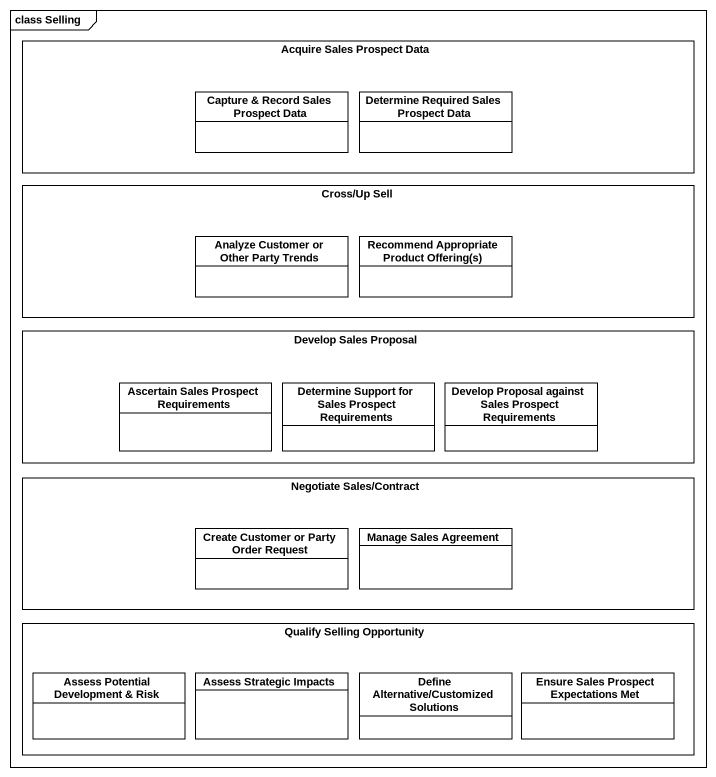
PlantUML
@startuml
mainframe class Selling
hide circle
hide empty members
rectangle "Acquire Sales Prospect Data" as Acquire_Sales_Prospect_Data {
  class "Capture & Record Sales Prospect Data" as Capture_Record_Sales #FFFFFF
  class "Determine Required Sales Prospect Data" as Determine_Required_Sales #FFFFFF
}
rectangle "Cross/Up Sell" as Cross_Up_Sell {
  class "Analyze Customer or Other Party Trends" as Analyze_Customer_or_Other #FFFFFF
  class "Recommend Appropriate Product Offering(s)" as Recommend_Appropriate #FFFFFF
}
rectangle "Develop Sales Proposal" as Develop_Sales_Proposal {
  class "Ascertain Sales Prospect Requirements" as Ascertain_Sales_Prospect #FFFFFF
  class "Determine Support for Sales Prospect Requirements" as Determine_Support_for_Sales #FFFFFF
  class "Develop Proposal against Sales Prospect Requirements" as Develop_Proposal_against #FFFFFF
}
rectangle "Negotiate Sales/Contract" as Negotiate_Sales_Contract {
  class "Create Customer or Party Order Request" as Create_Customer_or_Party #FFFFFF
  class "Manage Sales Agreement" as Manage_Sales_Agreement #FFFFFF
}
rectangle "Qualify Selling Opportunity" as Qualify_Selling_Opportunity {
  class "Assess Potential Development & Risk" as Assess_Potential #FFFFFF
  class "Assess Strategic Impacts" as Assess_Strategic_Impacts #FFFFFF
  class "Define Alternative/Customized Solutions" as Define_Alternative #FFFFFF
  class "Ensure Sales Prospect Expectations Met" as Ensure_Sales_Prospect #FFFFFF
}
@enduml
